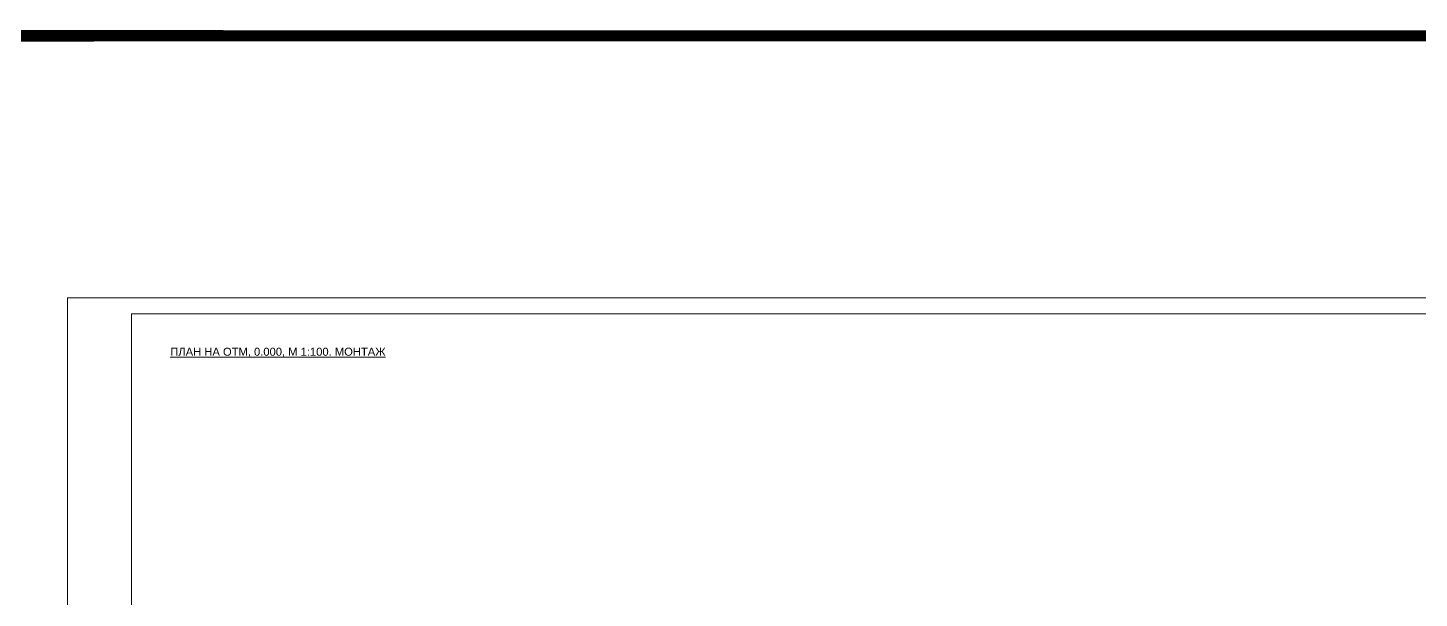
# Model space of a CAD drawing. Header units: metres. Extents: x -443 to 179, y -184 to -91.
# Drawn here: x -144.17 to -100.71, y -157.17 to -139.35 of the extents above; entities that cross this region are included whole.
import ezdxf
from ezdxf.enums import TextEntityAlignment as Align

# ---------------------------------------------------------------- set-up
doc = ezdxf.new("R2010")
doc.units = ezdxf.units.M
doc.header["$MEASUREMENT"] = 0
doc.layers.add('Level 50', color=7, linetype='Continuous', lineweight=0)
doc.styles.add('Style-Arial', font='arial.ttf')

msp = doc.modelspace()

# ---------------------------------------------------------------- linework, layer by layer
at = {"color": 1, "linetype": 'Continuous', "lineweight": 13}
msp.add_lwpolyline([(-442.29268327, -139.59917875, 0.5, 0.2, 0), (179.07218429, -139.59917875, 0.2, 0.2, 0), (179.07218429, -183.59219554, 0.2, 0.2, 0), (-442.29268327, -183.59219554, 0.2, 0.2, 0)], format="xyseb", close=True, dxfattribs=at)
at = {"color": 7, "linetype": 'Continuous', "lineweight": 13}
msp.add_lwpolyline([(-142.93035668, -147.78575835), (-79.93035668, -147.78575835), (-79.93035668, -177.48575835), (-142.93035668, -177.48575835)], close=True, dxfattribs=at)
at = {"layer": 'Level 50', "color": 7, "linetype": 'Continuous', "lineweight": 13}
for q in [(-140.93035668, -176.98575835), (-80.43035668, -148.28575835)]:
    msp.add_line((-140.93035668, -148.28575835), q, dxfattribs=at)

# ---------------------------------------------------------------- texts
at = {"color": 7, "linetype": 'Continuous', "lineweight": 13, "style": 'Style-Arial'}
msp.add_text('%%UПЛАН НА ОТМ, 0.000, М 1:100. МОНТАЖ', height=0.25, dxfattribs=at).set_placement((-139.71658478, -149.34429457), align=Align.TOP_LEFT)

doc.saveas('drawing.dxf')
